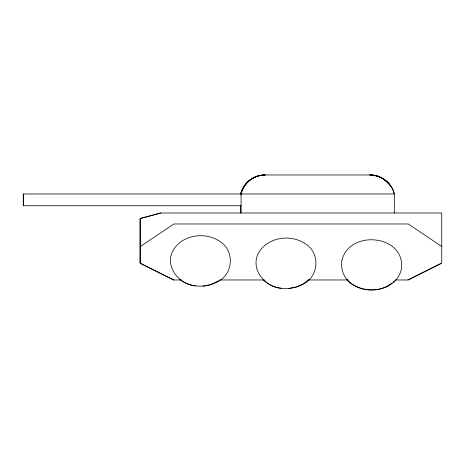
<?xml version="1.0" encoding="UTF-8"?>
<svg xmlns="http://www.w3.org/2000/svg" width="465" height="465" viewBox="0 0 465 465"><rect width="100%" height="100%" fill="white"/><g stroke="black" fill="none" stroke-linecap="round" stroke-linejoin="round"><path stroke-width="0.7" d="M240.667 194.178C242.817 184.018 252.106 175.898 262.481 175.125M241.091 212.993L241.091 193.981C243.207 184.965 250.716 177.566 259.761 175.578M218.684 280.732L210.68 284.661L203.007 286.149M308.464 279.82L303.221 283.923L296.269 287.027M391.867 282.976C378.963 293.659 357.812 292.026 346.634 279.512M392.913 282.156L394.489 280.93M140.354 246.479L173.84 223.979L408.264 223.979L441.75 246.479M407.834 279.971L440.68 263.545M160.995 212.993L140.354 218.533L140.354 263.225L173.84 279.971M288.591 288.515L295.571 287.161M262.057 175.119L265.236 174.968A24.837 24.837 0 0 0 241.091 193.981M241.091 205.757L23.25 205.751L23.25 193.981L394.32 193.981L394.32 212.993M181.397 279.971L173.416 279.971L139.924 263.225L139.924 218.533L160.57 212.993L441.75 212.993L441.75 263.225L408.264 279.971L395.198 279.971M219.561 279.971L264.562 279.971M308.109 279.971L348.32 279.971M372.506 175.119L377.876 176.334L382.852 178.705A24.837 24.837 0 0 0 369.745 174.968C381.068 174.625 391.821 182.937 394.32 193.981A24.837 24.837 0 0 0 370.175 174.968L264.812 174.968A24.837 24.837 0 0 0 240.667 193.981M281.145 288.283C264.626 286.946 249.821 268.683 258.68 252.768C267.881 236.999 290.724 233.796 305.331 243.73C320.292 252.762 319.066 276.047 303.651 283.923C291.166 290.98 273.798 290.166 263.283 279.936M195.562 285.917C179.042 284.58 164.232 266.311 173.096 250.403C182.297 234.633 205.135 231.431 219.747 241.364C234.703 250.391 233.482 273.676 218.068 281.558C206.35 288.166 190.609 287.829 179.85 279.5M383.985 179.502L389.036 184.157A24.837 24.837 0 0 0 384.003 179.467M240.667 205.245L240.667 212.993M23.674 193.981L23.674 205.757M341.874 260.609C337.363 294.868 394.262 300.704 401.394 268.991C405.904 234.732 349.006 228.896 341.874 260.609M390.652 186.395L389.844 185.279A24.837 24.837 0 0 1 390.652 186.395"/></g></svg>
